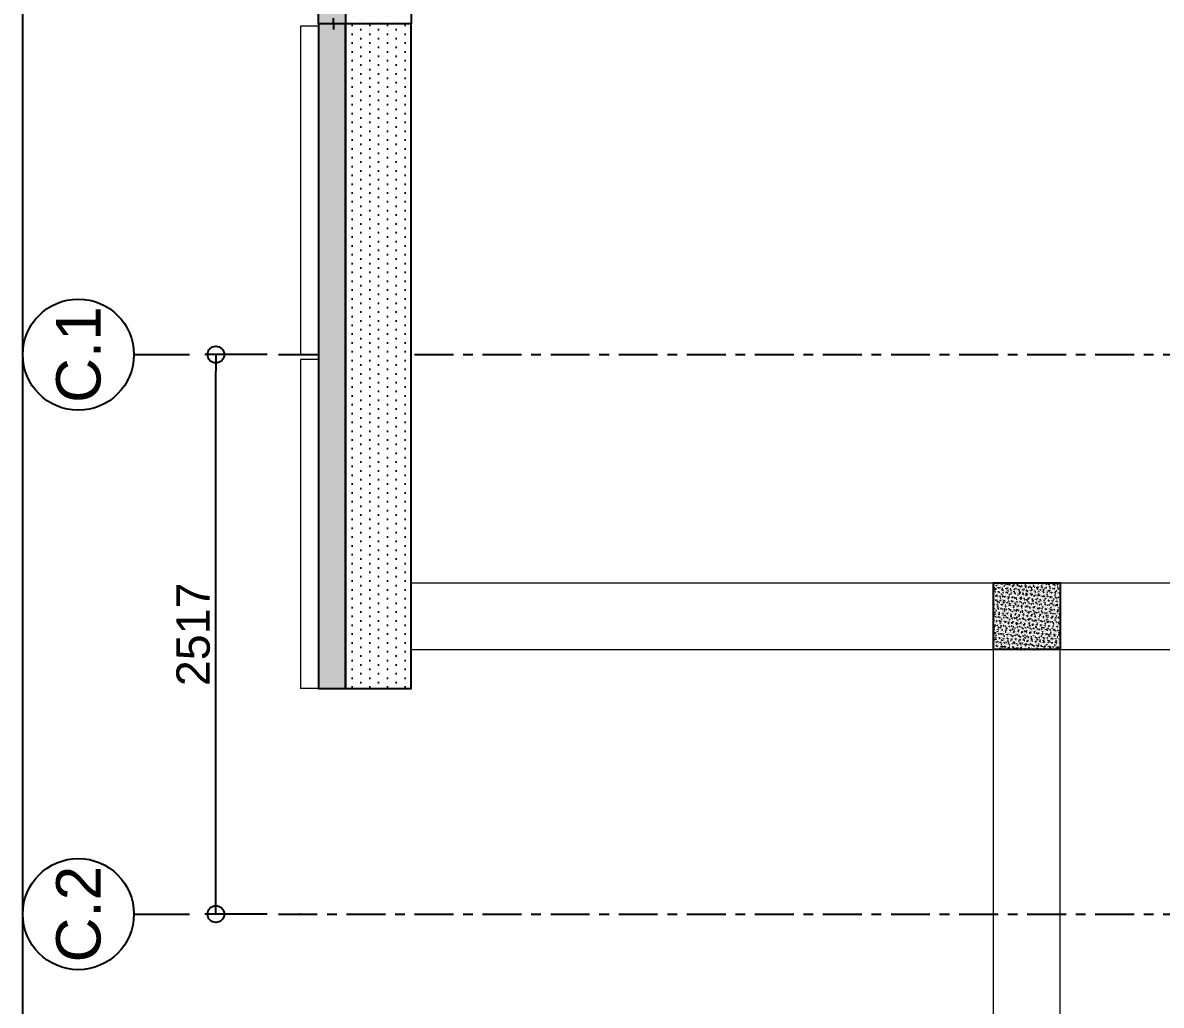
# Model space of a CAD drawing. Header units: millimetres. Extents: x 3774 to 718460, y -768339 to 192544.
# Drawn here: x 344157 to 349278, y -728249 to -723829 of the extents above; entities that cross this region are included whole.
import ezdxf
from ezdxf.enums import TextEntityAlignment as Align

# ---------------------------------------------------------------- set-up
doc = ezdxf.new("R2010")
doc.units = ezdxf.units.MM
doc.set_wipeout_variables(frame=1)
doc.linetypes.add('TA_GL_000.70000', pattern=[1.925, 0.7, -0.175, 0.175, -0.175, 0.7])
doc.linetypes.add('XKITLINE00', pattern=[0])
for name, color, linetype in [('000 - 0_SYM_DWG_DIMS_SUB_COLOR_1', 7, 'Continuous'), ('000 - 0_SYM_DWG_GRID-BUBBLE_MAIN_COLOR_1', 7, 'Continuous'), ('000 - 0_SYM_DWG_GRIDLINE_MAIN_COLOR_1', 7, 'Continuous'), ('000 - 0_SYM_DWG_GRIDLINE_MAIN_COLOR_251', 7, 'Continuous'), ('000 - CONCRETE_COL_HATCH_', 7, 'Continuous'), ('000 - CONCRETE_COL_MAIN_COLOR_1', 7, 'Continuous'), ('000 - CONCRETE_COL_WIPEOUT_', 7, 'Continuous'), ('010 - ASPG_FLASHING_MAIN_COLOR_2', 7, 'Continuous'), ('010 - ASPG_FLASHING_MAIN_COLOR_4', 7, 'Continuous'), ('010 - ASPG_FLASHING_WIPEOUT_', 7, 'Continuous'), ('DIM', 7, 'Continuous')]:
    doc.layers.add(name, color=color, linetype=linetype)
doc.layers.add('Part', color=7, linetype='Continuous', lineweight=0)
doc.styles.add('ARIAL', font='arial.ttf')
doc.styles.add('FAMELINE_FOR_CKST', font='arial.ttf')
doc.styles.add('TA', font='', dxfattribs={"height": 4.5})
doc.styles.get('TA').set_extended_font_data('Cordia New')
doc.dimstyles.new('FAMELINE-CKST_C-C', dxfattribs={"dimtxt": 0.3, "dimasz": 0.15, "dimexe": 0.1, "dimexo": 0.1, "dimgap": 0.05, "dimtad": 1, "dimzin": 0, "dimdsep": 46, "dimtxsty": 'FAMELINE_FOR_CKST', "dimblk": 'ORIGIN', "dimblk1": 'ORIGIN', "dimblk2": 'ORIGIN', "dimsah": 1, "dimcen": 0.1, "dimdle": 0.1, "dimclrd": 7, "dimclre": 7, "dimclrt": 7, "dimadec": 0, "dimazin": 0, "dimtfac": 1, "dimtix": 1, "dimtmove": 2, "dimatfit": 3, "dimfxl": 1, "dimtolj": 1, "dimtzin": 0, "dimlwd": -1, "dimlwe": -1, "dimarcsym": 0})
pattern_1 = [(0, (0, 0), (3.96875, 7.9375), [0, -7.9375])]
pattern_2 = [(0, (0, 0), (19.84375, 39.6875), [0, -39.6875])]

# ---------------------------------------------------------------- blocks, each defined once
blk = doc.blocks.new('W-1-PP19-ST-ENT2_20260406-084955_STANDARD_PAPER_BLOCK')
at = {"layer": 'DIM', "color": 7}
blk.add_lwpolyline([(775, 0), (0, 0), (0, 443.999987), (775, 443.999987)], close=True, dxfattribs=at)
blk = doc.blocks.new('*U5759')
at = {"layer": '000 - 0_SYM_DWG_GRIDLINE_MAIN_COLOR_1', "color": 7}
blk.add_line((15, 0), (10, 0), dxfattribs=at)
blk.add_circle((20, 0), 5, dxfattribs=at)
at = {"layer": '000 - 0_SYM_DWG_GRIDLINE_MAIN_COLOR_251', "color": 7, "linetype": 'ByBlock', "ltscale": 5}
blk.add_line((2, 0), (-731.22, 0), dxfattribs=at)
at = {"layer": '000 - 0_SYM_DWG_GRIDLINE_MAIN_COLOR_251', "color": 7}
blk.add_point((0, 0), dxfattribs=at)
at = {"color": 7, "style": 'TA', "flags": 1}
blk.add_attdef('LOCATION', (6, -6), '', height=4.5, rotation=270, dxfattribs=at)
at = {"layer": '000 - 0_SYM_DWG_GRID-BUBBLE_MAIN_COLOR_1', "color": 7, "style": 'ARIAL'}
blk.add_attdef('GRID-HEAD', text='', height=4, rotation=270, dxfattribs=at).set_placement((20, 0), align=Align.MIDDLE_CENTER)
blk = doc.blocks.new('*U5760')
at = {"layer": '000 - 0_SYM_DWG_GRIDLINE_MAIN_COLOR_1', "color": 7}
blk.add_line((15, 0), (10, 0), dxfattribs=at)
blk.add_circle((20, 0), 5, dxfattribs=at)
at = {"layer": '000 - 0_SYM_DWG_GRIDLINE_MAIN_COLOR_251', "color": 7, "linetype": 'ByBlock', "ltscale": 5}
blk.add_line((2, 0), (-731.22, 0), dxfattribs=at)
at = {"layer": '000 - 0_SYM_DWG_GRIDLINE_MAIN_COLOR_251', "color": 7}
blk.add_point((0, 0), dxfattribs=at)
at = {"color": 7, "style": 'TA', "flags": 1}
blk.add_attdef('LOCATION', (6, -6), '', height=4.5, rotation=270, dxfattribs=at)
at = {"layer": '000 - 0_SYM_DWG_GRID-BUBBLE_MAIN_COLOR_1', "color": 7, "style": 'ARIAL'}
blk.add_attdef('GRID-HEAD', text='', height=4, rotation=270, dxfattribs=at).set_placement((20, 0), align=Align.MIDDLE_CENTER)
blk = doc.blocks.new('_Origin')
at = {"color": 7, "linetype": 'ByBlock', "lineweight": -2}
blk.add_line((0, 0), (-1, 0), dxfattribs=at)
blk.add_circle((0, 0), 0.5, dxfattribs=at)
blk = doc.blocks.new('*D8326')
at = {"layer": '000 - 0_SYM_DWG_DIMS_SUB_COLOR_1', "color": 7, "transparency": 16777216}
for p, q in [((-8990, 0), (-9271.2, 0)), ((-9221.2, -2442), (-9221.2, -75)), ((-8990, -2517), (-9271.2, -2517))]:
    blk.add_line(p, q, dxfattribs=at)
at = {"layer": 'Defpoints', "color": 7, "transparency": 16777216}
for p in [(-8940, 0), (-9221.2, 0), (-8940, -2517)]:
    blk.add_point(p, dxfattribs=at)
at = {"layer": '000 - 0_SYM_DWG_DIMS_SUB_COLOR_1', "color": 7, "transparency": 16777216, "xscale": 75, "yscale": 75, "zscale": 75}
for p, rotation in [((-9221.2, 0), 90), ((-9221.2, -2517), 270)]:
    blk.add_blockref('_Origin', p, dxfattribs=dict(at, rotation=rotation))
at = {"layer": '000 - 0_SYM_DWG_DIMS_SUB_COLOR_1', "color": 7, "transparency": 16777216, "insert": (-9322.8, -1258.5), "char_height": 150, "attachment_point": 5, "rotation": 90, "style": 'FAMELINE_FOR_CKST'}
blk.add_mtext('\\A1;2517', dxfattribs=at)
blk = doc.blocks.new('*A2003082')
at = {"layer": 'Part', "color": 7, "linetype": 'XKITLINE00', "lineweight": 0}
for p, q in [((1742.960029, -100.016027), (1764.096, -100.016027)), ((1766.496, -100.016027), (1774.24, -100.016027)), ((1742.960029, -102.416027), (1764.096, -102.416027)), ((1766.496, -102.416027), (1774.24, -102.416027))]:
    blk.add_line(p, q, dxfattribs=at)
blk = doc.blocks.new('*A2283110')
at = {"layer": 'Part', "color": 7, "linetype": 'XKITLINE00', "lineweight": 0}
for p, q in [((1766.496, -100.016027), (1764.096, -100.016027)), ((1764.096, -100.016027), (1764.096, -102.416027)), ((1766.496, -102.416027), (1766.496, -100.016027)), ((1764.096, -102.416027), (1766.496, -102.416027))]:
    blk.add_line(p, q, dxfattribs=at)
blk = doc.blocks.new('*A2753157')
at = {"layer": 'Part', "color": 7, "linetype": 'XKITLINE00', "lineweight": 0}
for p, q in [((1740.360029, -91.976), (1739.160029, -91.976)), ((1739.160029, -91.976), (1739.160029, -103.816)), ((1740.360029, -91.976), (1740.360029, -103.816)), ((1740.360029, -103.816), (1739.160029, -103.816))]:
    blk.add_line(p, q, dxfattribs=at)
blk = doc.blocks.new('*A2763158')
at = {"layer": 'Part', "color": 7, "linetype": 'XKITLINE00', "lineweight": 0}
for p, q in [((1740.360029, -79.976), (1739.160029, -79.976)), ((1739.160029, -79.976), (1739.160029, -91.816)), ((1740.360029, -79.976), (1740.360029, -91.816)), ((1740.360029, -91.816), (1739.160029, -91.816))]:
    blk.add_line(p, q, dxfattribs=at)
blk = doc.blocks.new('*A2773159')
at = {"layer": 'Part', "color": 7, "linetype": 'XKITLINE00', "lineweight": 0}
for p, q in [((1742.960013, -80.415966), (1742.96, -64.015961)), ((1742.960029, -100.016022), (1742.960015, -82.815966))]:
    blk.add_line(p, q, dxfattribs=at)
blk = doc.blocks.new('*A2783160')
at = {"layer": 'Part', "color": 7, "linetype": 'XKITLINE00', "lineweight": 0}
for p, q in [((1740.559853, -64.015998), (1742.959853, -64.015994)), ((1740.55992, -100.016002), (1740.559853, -64.015998)), ((1742.95992, -100.015998), (1742.959853, -64.015994)), ((1740.55992, -100.016002), (1742.95992, -100.015998))]:
    blk.add_line(p, q, dxfattribs=at)
blk = doc.blocks.new('*A2803162')
at = {"layer": 'Part', "color": 7, "linetype": 'XKITLINE00', "lineweight": 0}
for p, q in [((1740.360288, -98.21604), (1740.360029, -98.21604)), ((1740.36029, -98.81604), (1740.360288, -98.21604)), ((1740.360293, -98.216042), (1740.360288, -98.21604)), ((1740.360293, -99.81604), (1740.360292, -99.21604)), ((1740.360029, -99.81604), (1740.360293, -99.81604)), ((1740.360299, -99.81604), (1740.360293, -99.81604))]:
    blk.add_line(p, q, dxfattribs=at)
blk = doc.blocks.new('*A2813163')
at = {"layer": 'Part', "color": 7, "linetype": 'XKITLINE00', "lineweight": 0}
for p, q in [((1740.360291, -98.81604), (1740.559918, -98.81604)), ((1740.360291, -99.21604), (1740.360291, -98.81604)), ((1740.559918, -99.21604), (1740.360291, -99.21604))]:
    blk.add_line(p, q, dxfattribs=at)
blk = doc.blocks.new('*A2823164')
at = {"layer": 'Part', "color": 7, "linetype": 'XKITLINE00', "lineweight": 0}
for p, q in [((1740.360291, -94.17604), (1740.559909, -94.17604)), ((1740.360291, -94.57604), (1740.360291, -94.17604)), ((1740.55991, -94.57604), (1740.360291, -94.57604))]:
    blk.add_line(p, q, dxfattribs=at)
blk = doc.blocks.new('*A2833165')
at = {"layer": 'Part', "color": 7, "linetype": 'XKITLINE00', "lineweight": 0}
for p, q in [((1740.360288, -93.57604), (1740.360029, -93.57604)), ((1740.36029, -94.17604), (1740.360288, -93.57604)), ((1740.360293, -93.576042), (1740.360288, -93.57604)), ((1740.360293, -95.17604), (1740.360292, -94.57604)), ((1740.360029, -95.17604), (1740.360293, -95.17604)), ((1740.360299, -95.17604), (1740.360293, -95.17604))]:
    blk.add_line(p, q, dxfattribs=at)
blk = doc.blocks.new('*A2853167')
at = {"layer": 'Part', "color": 7, "linetype": 'XKITLINE00', "lineweight": 0}
for p, q in [((1740.360288, -88.61604), (1740.360029, -88.61604)), ((1740.36029, -89.21604), (1740.360288, -88.61604)), ((1740.360293, -88.616042), (1740.360288, -88.61604)), ((1740.360293, -90.21604), (1740.360292, -89.61604)), ((1740.360029, -90.21604), (1740.360293, -90.21604)), ((1740.360299, -90.21604), (1740.360293, -90.21604))]:
    blk.add_line(p, q, dxfattribs=at)
blk = doc.blocks.new('*A2863168')
at = {"layer": 'Part', "color": 7, "linetype": 'XKITLINE00', "lineweight": 0}
for p, q in [((1740.360291, -89.21604), (1740.5599, -89.21604)), ((1740.360291, -89.61604), (1740.360291, -89.21604)), ((1740.559901, -89.61604), (1740.360291, -89.61604))]:
    blk.add_line(p, q, dxfattribs=at)
blk = doc.blocks.new('*A2873169')
at = {"layer": 'Part', "color": 7, "linetype": 'XKITLINE00', "lineweight": 0}
for p, q in [((1740.360291, -83.77604), (1740.55989, -83.77604)), ((1740.360291, -84.17604), (1740.360291, -83.77604)), ((1740.559891, -84.17604), (1740.360291, -84.17604))]:
    blk.add_line(p, q, dxfattribs=at)
blk = doc.blocks.new('*A2883170')
at = {"layer": 'Part', "color": 7, "linetype": 'XKITLINE00', "lineweight": 0}
for p, q in [((1740.360288, -83.17604), (1740.360029, -83.17604)), ((1740.36029, -83.77604), (1740.360288, -83.17604)), ((1740.360293, -83.176042), (1740.360288, -83.17604)), ((1740.360293, -84.77604), (1740.360292, -84.17604)), ((1740.360029, -84.77604), (1740.360293, -84.77604)), ((1740.360299, -84.77604), (1740.360293, -84.77604))]:
    blk.add_line(p, q, dxfattribs=at)
blk = doc.blocks.new('*A2963178')
at = {"layer": 'Part', "color": 7, "linetype": 'XKITLINE00', "lineweight": 0}
for p, q in [((1742.96, -80.415966), (1740.56, -80.415966)), ((1740.56, -80.415966), (1740.56, -82.815966)), ((1742.96, -82.815966), (1742.96, -80.415966)), ((1740.56, -82.815966), (1742.96, -82.815966))]:
    blk.add_line(p, q, dxfattribs=at)
blk = doc.blocks.new('*A2973179')
at = {"layer": 'Part', "color": 7, "linetype": 'XKITLINE00', "lineweight": 0}
for p, q in [((1742.960029, -100.016027), (1740.560029, -100.016027)), ((1740.560029, -100.016027), (1740.560029, -102.416027)), ((1742.960029, -102.416027), (1742.960029, -100.016027)), ((1740.560029, -102.416027), (1742.960029, -102.416027))]:
    blk.add_line(p, q, dxfattribs=at)
blk = doc.blocks.new('*A3893271')
at = {"layer": 'Part', "color": 7, "linetype": 'XKITLINE00', "lineweight": 0}
for p, q in [((1764.096, -115.616), (1764.096, -102.416027)), ((1766.496, -115.616), (1766.496, -102.416027)), ((1764.096, -124.016027), (1764.096, -118.016)), ((1766.496, -124.016027), (1766.496, -118.016))]:
    blk.add_line(p, q, dxfattribs=at)
blk = doc.blocks.new('*U7297')
at = {"color": 7}
blk.add_wipeout([(150, 150), (150, -150), (-150, -150), (-150, 150)], dxfattribs=at).dxf.layer = '000 - CONCRETE_COL_WIPEOUT_'
at = {"layer": '000 - CONCRETE_COL_HATCH_'}
h = blk.add_hatch(dxfattribs=at)
h.set_pattern_fill('AR-CONC', scale=0.1, style=0)
h.paths.add_polyline_path([(-150, -150), (-150, 150), (150, 150), (150, -150)])
at = {"layer": '000 - CONCRETE_COL_MAIN_COLOR_1', "color": 7}
blk.add_lwpolyline([(-150, -150), (-150, 150), (150, 150), (150, -150), (-150, -150)], close=True, dxfattribs=at)
blk = doc.blocks.new('W-1-PP19-SE-ENT3_20260407-084553_PP19_ENT3_LOPL')
at = {"color": 7, "lineweight": 0, "xscale": 125, "yscale": 125, "zscale": 125}
for name in ['*A2783160', '*A2773159', '*A2763158', '*A2963178', '*A2883170', '*A2873169', '*A2853167', '*A2863168', '*A2753157', '*A2833165', '*A2823164', '*A2803162', '*A2813163', '*A2973179', '*A2003082', '*A2283110', '*A3893271']:
    blk.add_blockref(name, (-226235, 11475), dxfattribs=at)
at = {"color": 7}
for p in [(-8515, 1273.00425), (-8514.99637, -1177.00337), (-5573, -1177.00337)]:
    blk.add_blockref('*U7297', p, dxfattribs=at)
blk = doc.blocks.new('*U8311')
at = {"color": 7}
blk.add_wipeout([(0, -52), (2281, -52), (1985, -348), (0, -348)], dxfattribs=at).dxf.layer = '010 - ASPG_FLASHING_WIPEOUT_'
at = {"layer": '010 - ASPG_FLASHING_WIPEOUT_'}
h = blk.add_hatch(dxfattribs=at)
h.set_pattern_fill('DOTS', scale=0.5)
h.set_pattern_definition(pattern_2)
h.paths.add_polyline_path([(0, -52), (2281, -52), (1985, -348), (0, -348)])
at = {"layer": '010 - ASPG_FLASHING_MAIN_COLOR_2', "color": 7}
blk.add_lwpolyline([(0, -52), (2281, -52), (1985, -348), (0, -348)], close=True, dxfattribs=at)
at = {"color": 7}
blk.add_wipeout([(0, 69.3), (2402.3, 69.3), (2281, -52), (0, -52)], dxfattribs=at).dxf.layer = '010 - ASPG_FLASHING_WIPEOUT_'
at = {"layer": '010 - ASPG_FLASHING_WIPEOUT_'}
h = blk.add_hatch(dxfattribs=at)
h.set_pattern_fill('DOTS', scale=0.1)
h.set_pattern_definition(pattern_1)
h.paths.add_polyline_path([(0, 69.3), (2402.3, 69.3), (2281, -52), (0, -52)])
at = {"layer": '010 - ASPG_FLASHING_MAIN_COLOR_4', "color": 7}
blk.add_lwpolyline([(0, 69.3), (2402.3, 69.3), (2281, -52), (0, -52)], close=True, dxfattribs=at)
at = {"layer": 'Defpoints', "color": 7}
blk.add_line((0, 2), (25, 2), dxfattribs=at)
blk.add_line((0, 2), (25, 2), dxfattribs=at)
blk = doc.blocks.new('*U8312')
at = {"color": 7}
blk.add_wipeout([(0, -52), (2990, -52), (2990, -348), (0, -348)], dxfattribs=at).dxf.layer = '010 - ASPG_FLASHING_WIPEOUT_'
at = {"layer": '010 - ASPG_FLASHING_WIPEOUT_'}
h = blk.add_hatch(dxfattribs=at)
h.set_pattern_fill('DOTS', scale=0.5)
h.set_pattern_definition(pattern_2)
h.paths.add_polyline_path([(0, -52), (2990, -52), (2990, -348), (0, -348)])
at = {"layer": '010 - ASPG_FLASHING_MAIN_COLOR_2', "color": 7}
blk.add_lwpolyline([(0, -52), (2990, -52), (2990, -348), (0, -348)], close=True, dxfattribs=at)
at = {"color": 7}
blk.add_wipeout([(0, 69.3), (2990, 69.3), (2990, -52), (0, -52)], dxfattribs=at).dxf.layer = '010 - ASPG_FLASHING_WIPEOUT_'
at = {"layer": '010 - ASPG_FLASHING_WIPEOUT_'}
h = blk.add_hatch(dxfattribs=at)
h.set_pattern_fill('DOTS', scale=0.1)
h.set_pattern_definition(pattern_1)
h.paths.add_polyline_path([(0, 69.3), (2990, 69.3), (2990, -52), (0, -52)])
at = {"layer": '010 - ASPG_FLASHING_MAIN_COLOR_4', "color": 7}
blk.add_lwpolyline([(0, 69.3), (2990, 69.3), (2990, -52), (0, -52)], close=True, dxfattribs=at)
at = {"layer": 'Defpoints', "color": 7}
blk.add_line((0, 2), (25, 2), dxfattribs=at)
blk.add_line((0, 2), (25, 2), dxfattribs=at)
blk = doc.blocks.new('W-1-PP19-SE-ENT3_20260407-084520_PP19_ENT3_MAIN_DIMS_PL')
at = {"layer": '000 - 0_SYM_DWG_GRIDLINE_MAIN_COLOR_251', "color": 7, "linetype": 'TA_GL_000.70000', "xscale": 50.00000000000001, "yscale": 50.00000000000001, "zscale": 50.00000000000001, "rotation": 180}
for name, p, values in [('*U5759', (-8840, 0), {'GRID-HEAD': 'C.1'}), ('*U5760', (-8840, -2517), {'GRID-HEAD': 'C.2'})]:
    blk.add_blockref(name, p, dxfattribs=at).add_auto_attribs(values)
at = {"layer": '000 - 0_SYM_DWG_DIMS_SUB_COLOR_1', "color": 7}
dim = blk.add_linear_dim(base=(-9221.2, 0), p1=(-8940, -2517), p2=(-8940, 0), angle=270, dimstyle='FAMELINE-CKST_C-C', override={"dimscale": 500, "dimdec": 0, "dimlfac": 1, "dimclrd": 7, "dimclre": 7, "dimclrt": 7}, dxfattribs=at)
dim.commit()
dim.dimension.update_dxf_attribs({"geometry": '*D8326', "text_midpoint": (-9322.8, -1258.5)})

msp = doc.modelspace()

# ---------------------------------------------------------------- block references
at = {"color": 7}
msp.add_blockref('W-1-PP19-SE-ENT3_20260407-084520_PP19_ENT3_MAIN_DIMS_PL', (354246.645, -725322.382), dxfattribs=at)
at = {"layer": 'DIM', "color": 7, "xscale": 50, "yscale": 50, "zscale": 50}
msp.add_blockref('W-1-PP19-ST-ENT2_20260406-084955_STANDARD_PAPER_BLOCK', (344156.649, -736063.653), dxfattribs=at)

# ---------------------------------------------------------------- next in the draw order: block references
at = {"color": 7}
msp.add_blockref('W-1-PP19-SE-ENT3_20260407-084553_PP19_ENT3_LOPL', (354246.645, -725322.382), dxfattribs=at)

# ---------------------------------------------------------------- next in the draw order: block references
at = {"color": 7, "xscale": -1, "yscale": -1, "rotation": 270}
msp.add_blockref('*U8311', (345556.649, -723834.382), dxfattribs=at)

# ---------------------------------------------------------------- next in the draw order: block references
at = {"color": 7, "yscale": -1, "rotation": 270}
msp.add_blockref('*U8312', (345556.649, -723834.382), dxfattribs=at)

doc.saveas('drawing.dxf')
